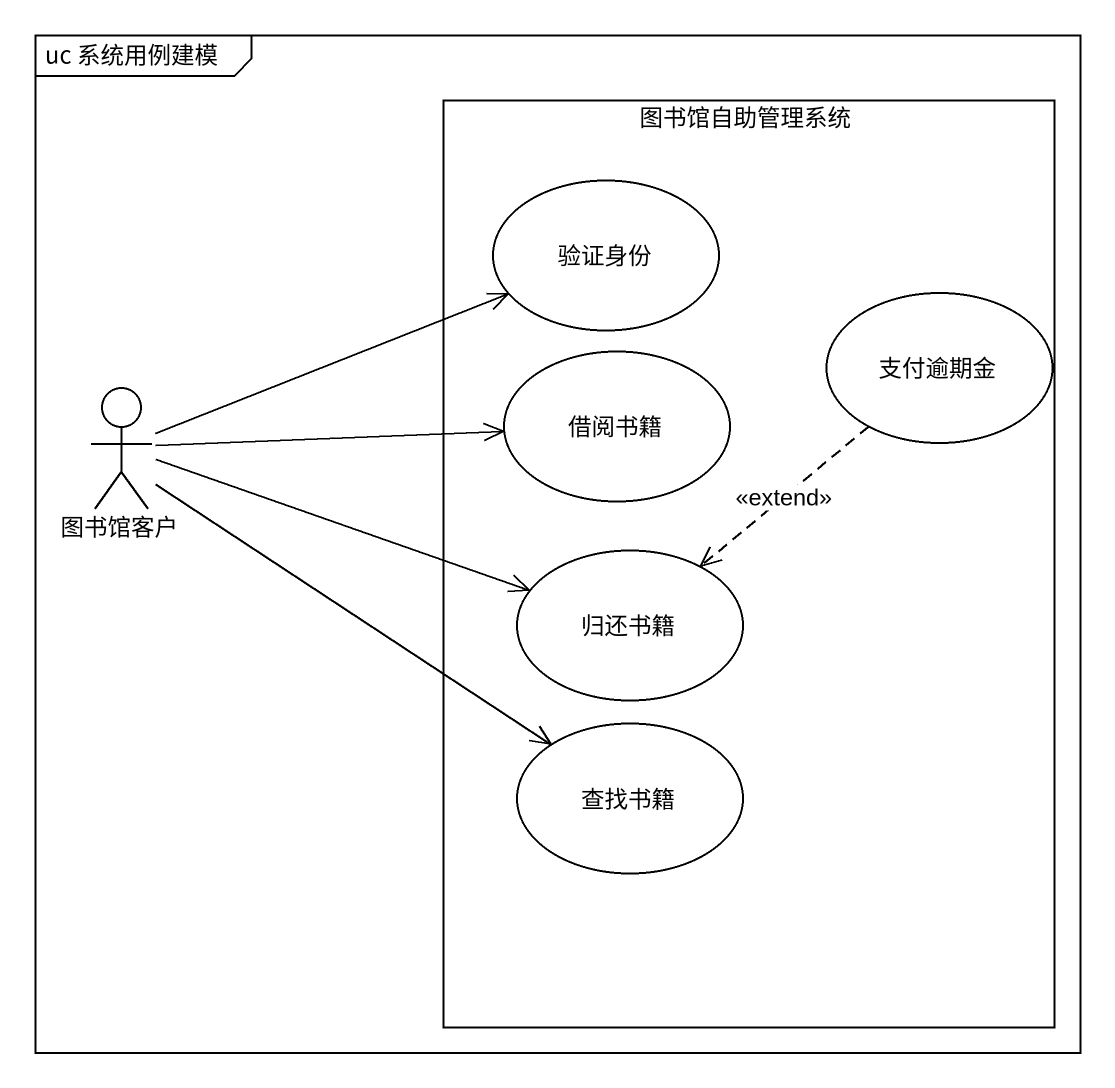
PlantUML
@startuml
mainframe uc 系统用例建模
rectangle 图书馆自助管理系统 {
  usecase 验证身份
  usecase 支付逾期金
  usecase 借阅书籍
  usecase 归还书籍
  usecase 查找书籍
}
actor 图书馆客户
支付逾期金 ..> 归还书籍 : <<extend>>
图书馆客户 -right-> 验证身份
图书馆客户 -right-> 借阅书籍
图书馆客户 -right-> 归还书籍
图书馆客户 --> 查找书籍
@enduml
